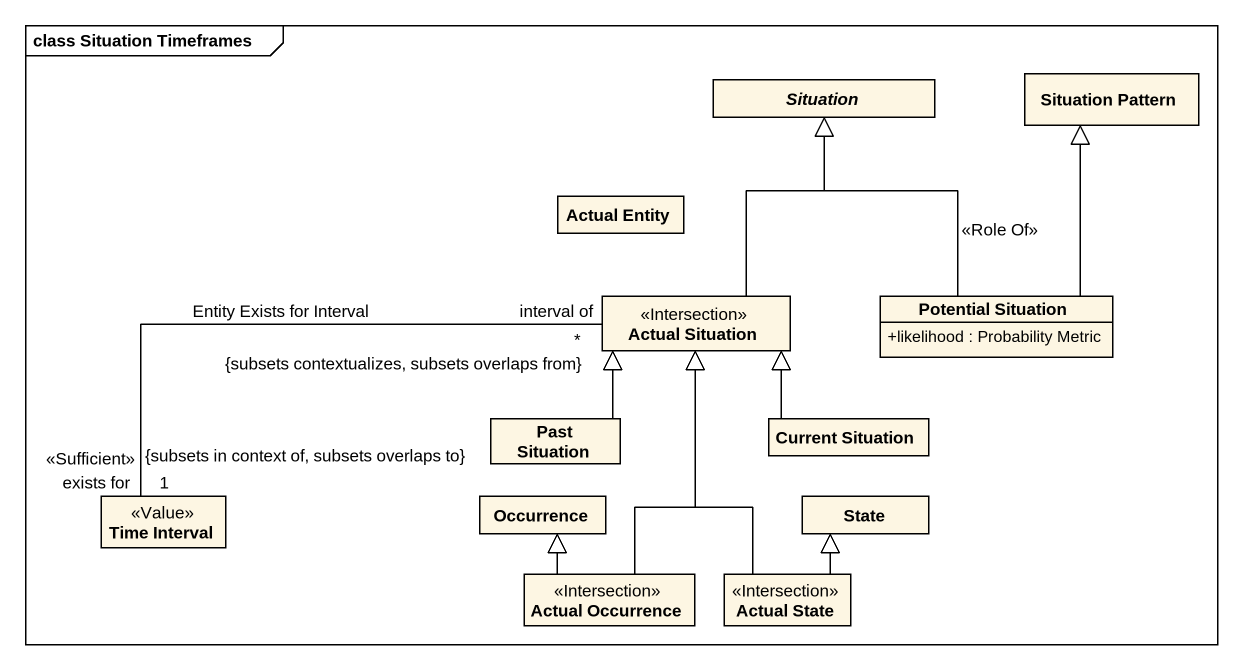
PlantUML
@startuml
mainframe class Situation Timeframes
hide circle
hide empty members
skinparam classAttributeIconSize 0
abstract class Situation
class "Situation Pattern" as Situation_Pattern
class "Actual Entity" as Actual_Entity
class "Actual Situation" as Actual_Situation <<Intersection>>
class "Potential Situation" as Potential_Situation {
  +likelihood : Probability Metric
}
class "Past Situation" as Past_Situation
class "Current Situation" as Current_Situation
class "Time Interval" as Time_Interval <<Value>>
class Occurrence
class "State" as State_
class "Actual Occurrence" as Actual_Occurrence <<Intersection>>
class "Actual State" as Actual_State <<Intersection>>
Actual_Situation -up-|> Situation
Actual_Situation "interval of\n*\n{subsets contextualizes, subsets overlaps from}" -left- "exists for\n<<Sufficient>>\n1\n{subsets in context of, subsets overlaps to}" Time_Interval : Entity Exists for Interval
Potential_Situation -up-|> Situation : <<Role Of>>
Potential_Situation -up-|> Situation_Pattern
Past_Situation -up-|> Actual_Situation
Current_Situation -up-|> Actual_Situation
Actual_Occurrence -up-|> Actual_Situation
Actual_Occurrence -up-|> Occurrence
Actual_State -up-|> Actual_Situation
Actual_State -up-|> State_
@enduml
